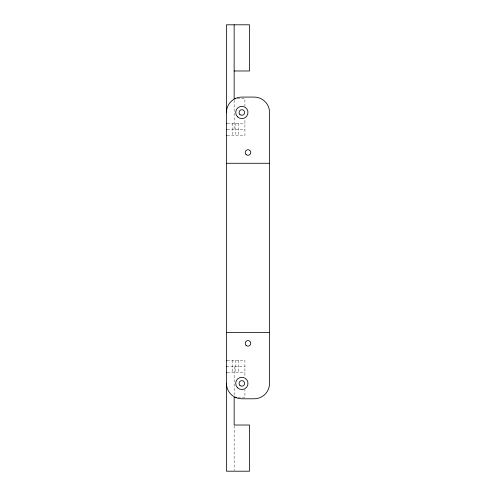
<?xml version="1.0" encoding="UTF-8"?>
<svg xmlns="http://www.w3.org/2000/svg" width="496" height="496" viewBox="0 0 496 496"><rect width="100%" height="100%" fill="white"/><g stroke="black" fill="none" stroke-linecap="round" stroke-linejoin="round"><path stroke-width="0.37" stroke-dasharray="2.48 1.86" d="M237.224 98.685L244.919 98.685L244.919 106.386M227.218 123.318L244.919 123.318M227.218 129.475L244.919 129.413M227.218 135.569L244.919 135.569L244.919 118.699M227.218 360.313L244.919 360.313L244.919 377.301M226.449 366.525L244.919 366.47M227.218 372.682L244.919 372.682M237.993 397.315L244.919 397.315L244.919 389.614M238.762 123.318L238.762 135.569M238.762 360.313L238.762 372.682M235.687 123.318L235.687 135.569M235.687 360.313L235.687 372.682M234.149 100.223L234.149 129.475M234.149 366.525L234.149 395.771M234.149 425.791L234.149 470.431M232.605 123.318L232.605 135.569M232.605 360.313L232.605 372.682"/><path stroke-width="0.74" d="M234.149 70.978L249.538 70.978L249.538 24.8L226.449 24.8L226.449 471.2L249.538 471.2L249.538 425.022L234.149 425.022L234.149 397.315L236.456 397.315M235.687 98.685L234.149 98.685L234.149 24.8M226.449 123.318L226.765 123.318M226.449 129.413L226.765 129.475M226.449 135.569L226.765 135.569M226.449 163.277L269.551 163.277M226.449 332.605L269.551 332.605M226.449 360.313L226.765 360.313M226.449 366.47L226.765 366.525M226.449 372.682L226.765 372.682M226.449 112.48A15.395 15.395 0 0 1 241.843 97.086L254.157 97.086A15.395 15.395 0 0 1 269.551 112.48L269.551 383.402A15.395 15.395 0 0 1 254.157 398.79L241.843 398.79A15.395 15.395 0 0 1 226.449 383.402M246.041 154.461A2.771 2.771 0 0 0 250.678 153.221A2.771 2.771 0 0 0 247.281 149.829A2.771 2.771 0 0 0 246.041 154.461M237.491 116.833A6.157 6.157 0 0 0 247.789 114.074A6.157 6.157 0 0 0 240.25 106.535A6.157 6.157 0 0 0 237.491 116.833M246.041 345.34A2.771 2.771 0 0 0 250.678 344.094A2.771 2.771 0 0 0 247.281 340.702A2.771 2.771 0 0 0 246.041 345.34M237.491 387.754A6.157 6.157 0 0 0 247.789 384.995A6.157 6.157 0 0 0 240.25 377.45A6.157 6.157 0 0 0 237.491 387.754M239.884 385.361A2.771 2.771 0 0 0 244.522 384.115A2.771 2.771 0 0 0 241.124 380.723A2.771 2.771 0 0 0 239.884 385.361M239.884 114.44A2.771 2.771 0 0 0 244.522 113.2A2.771 2.771 0 0 0 241.124 109.802A2.771 2.771 0 0 0 239.884 114.44"/></g></svg>
